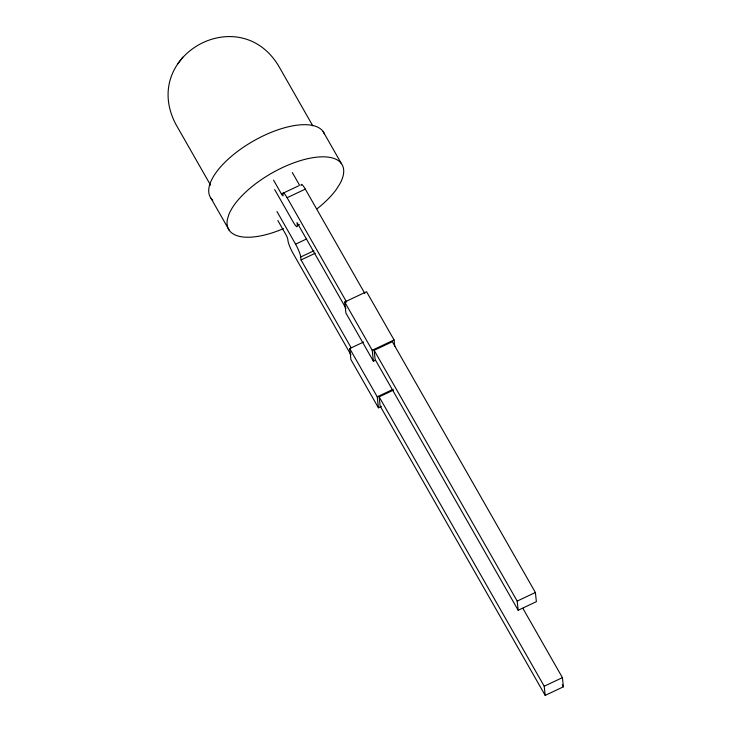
<?xml version="1.0" encoding="UTF-8"?>
<svg xmlns="http://www.w3.org/2000/svg" width="732" height="732" viewBox="0 0 732 732"><rect width="100%" height="100%" fill="white"/><g stroke="black" fill="none" stroke-linecap="round" stroke-linejoin="round"><path stroke-width="1.1" d="M312.802 125.84L279.569 67.573C240.947 -0.329 139.775 54.653 175.653 123.946L210.578 185.169M182.771 57.178L177.812 63.821M273.558 180.154L281.436 193.962L298.619 185.846M281.436 193.962A4.081 0.668 64.7 0 0 283.074 195.343L282.945 194.209A10.367 1.693 64.7 0 1 287.109 197.713L305.308 189.121L364.838 293.486M274.683 189.561L293.193 222.006A10.367 1.693 64.7 0 0 297.348 225.52L299.37 224.568M276.971 211.521L295.572 244.149L306.699 238.897M351.086 347.654L301.053 259.942L300.733 256.969L313.882 250.765M301.053 259.942L315.208 253.254M375.397 360.318L373.412 361.251L345.897 313.022L344.717 302.023L366.558 291.711L394.063 339.941L394.777 346.538M381.399 406.397L378.426 407.806L350.912 359.577L349.731 348.578L363.63 342.018M373.412 361.251L372.222 350.253L394.063 339.941M374.144 350.308L392.343 341.716L535.385 592.499L536.373 601.667L518.174 610.259L375.132 359.476L374.144 350.308L517.185 601.1L518.174 610.259M378.426 407.806L377.236 396.808L393.121 389.305M522.84 608.274L562.414 677.64L563.393 686.808L545.194 695.4L380.146 406.031L379.158 396.863L393.313 390.183M517.185 601.1L535.385 592.499M545.194 695.4L544.205 686.232L562.414 677.64M323.123 131.55L341.46 163.694M292.324 172.542L299.635 185.361M287.109 197.713L346.629 302.087M344.717 302.023L372.222 350.253M562.268 684.823L563.393 686.808M345.934 308.291L297.027 222.546L297.348 225.52M379.158 396.863L544.205 686.232M277.876 220.552L285.791 234.432A4.081 0.668 64.7 0 1 287.822 239.483L287.95 240.618A10.367 1.693 64.7 0 0 293.102 253.437L350.948 354.846M349.731 348.578L377.236 396.808M210.953 198.226L229.299 230.379M316.993 208.867A65.294 27.487 -29.7 0 0 336.372 189.359L339.63 184.272A65.294 27.487 -29.7 0 0 303.204 159.823A65.294 27.487 -29.7 0 0 228.796 214.668L227.432 219.234A65.294 27.487 -29.7 0 0 283.485 228.631M212.802 200.266A65.294 27.487 -29.7 0 1 251.012 142.411A65.294 27.487 -29.7 0 1 324.422 133.91M295.572 244.149A10.367 1.693 64.7 0 1 300.733 256.969M301.145 185.608A10.367 1.693 64.7 0 1 305.308 189.121"/></g></svg>
